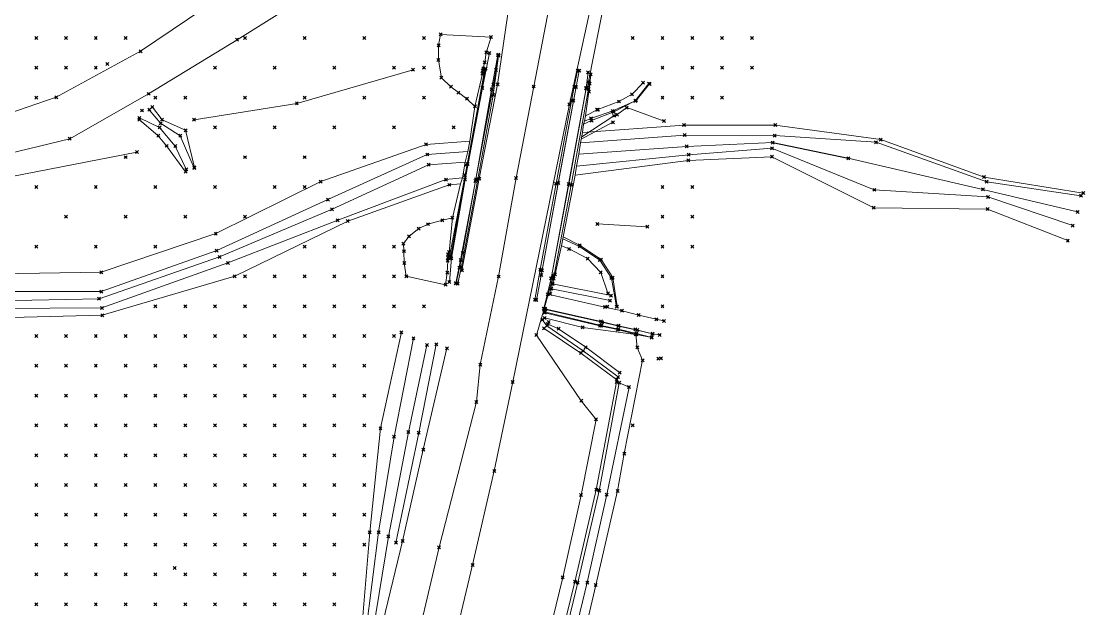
# Model space of a CAD drawing. Header units: metres. Extents: x 441556 to 446409, y 432338 to 461058.
# Drawn here: x 442285.4 to 442392.4, y 454616.1 to 454675.2 of the extents above; entities that cross this region are included whole.
import ezdxf

# ---------------------------------------------------------------- set-up
doc = ezdxf.new("R2010")
doc.units = ezdxf.units.M
doc.header["$MEASUREMENT"] = 0
doc.header["$PDMODE"] = 35
doc.header["$PDSIZE"] = 0.15
for name, color, linetype, lineweight in [('DTM-BRE-RevN_GRP_ CAROSABIL', 2, 'Continuous', 0), ('DTM-BRE-RevN_GRP_ACOSTAMENT', 2, 'Continuous', 0), ('DTM-BRE-RevN_GRP_AX', 2, 'Continuous', 0), ('DTM-BRE-RevN_GRP_BORDURA', 2, 'Continuous', 0), ('DTM-BRE-RevN_GRP_FIRUL APEI', 2, 'Continuous', 0), ('DTM-BRE-RevN_GRP_GRINDA', 2, 'Continuous', 0), ('DTM-BRE-RevN_GRP_PARAPET BETON_JOS', 2, 'Continuous', 0), ('DTM-BRE-RevN_GRP_PARAPET BETON_SUS', 2, 'Continuous', 0), ('DTM-BRE-RevN_GRP_PARAPET METALIC', 2, 'Continuous', 0), ('DTM-BRE-RevN_GRP_POD', 2, 'Continuous', 0), ('DTM-BRE-RevN_GRP_RAU', 2, 'Continuous', 0), ('DTM-BRE-RevN_GRP_SANT BETON JOS', 2, 'Continuous', 0), ('DTM-BRE-RevN_GRP_SANT BETON SUS', 2, 'Continuous', 0), ('DTM-BRE-RevN_GRP_SANT PAMANT JOS', 2, 'Continuous', 0), ('DTM-BRE-RevN_GRP_SANT PAMANT SUS', 2, 'Continuous', 0), ('DTM-BRE-RevN_GRP_SCARI', 2, 'Continuous', 0), ('DTM-BRE-RevN_GRP_SFERTURI DE CON', 2, 'Continuous', 0), ('DTM-BRE-RevN_GRP_TALUZ SUS', 2, 'Continuous', 0), ('DTM-BRE-RevN_GRP_TROTUAR', 2, 'Continuous', 0), ('DTM-BRE-RevN_GRP_ZID SPRIJIN JOS', 2, 'Continuous', 0), ('DTM-BRE-RevN_GRP_ZID SPRIJIN SUS', 2, 'Continuous', 0), ('DTM-BRE-RevN_YP_RevG', 1, 'Continuous', 0), ('DTM-BRE-RevN_YP_RevL', 1, 'Continuous', 0), ('DTM-BRE-RevN_YP_RevN', 1, 'Continuous', 30), ('DTM-NOK-RevN_LIDAR_co_lidar', 91, 'Continuous', 0), ('DTM-NOK-RevN_RTK', 32, 'Continuous', 0)]:
    doc.layers.add(name, color=color, linetype=linetype, lineweight=lineweight)

msp = doc.modelspace()

# ---------------------------------------------------------------- linework, layer by layer
at = {"layer": 'DTM-BRE-RevN_GRP_ CAROSABIL'}
for p, q in [((442305.501, 454677.693, 363.215), (442297.439, 454672.217, 363.133)), ((442307.144, 454673.387, 363.235), (442315.353, 454678.519, 363.267)), ((442342.862, 454677.362, 364.201), (442340.559, 454666.89, 364.342)), ((442307.144, 454673.387, 363.235), (442298.247, 454667.938, 363.174)), ((442297.439, 454672.217, 363.133), (442288.954, 454667.59, 363.178)), ((442288.954, 454667.59, 363.178), (442280.251, 454664.599, 363.4)), ((442298.247, 454667.938, 363.174), (442290.311, 454663.425, 363.358)), ((442334.862, 454638.953, 364.184), (442340.559, 454666.89, 364.342)), ((442290.311, 454663.425, 363.358), (442280.754, 454661.083, 363.514)), ((442325.87, 454632.137, 363.918), (442328.248, 454642.331, 364.055)), ((442333.007, 454629.988, 364.11), (442334.862, 454638.953, 364.184)), ((442323.793, 454622.925, 363.78), (442325.87, 454632.137, 363.918)), ((442330.832, 454620.529, 363.931), (442333.007, 454629.988, 364.11)), ((442321.198, 454612.22, 363.547), (442323.793, 454622.925, 363.78)), ((442328.261, 454609.779, 363.659), (442330.832, 454620.529, 363.931))]:
    msp.add_line(p, q, dxfattribs=at)
at = {"layer": 'DTM-BRE-RevN_GRP_ACOSTAMENT'}
for p, q in [((442343.268, 454628.093, 364.315), (442345.315, 454638.934, 364.372)), ((442341.124, 454618.833, 364.166), (442343.268, 454628.093, 364.315)), ((442338.576, 454608.547, 363.942), (442341.124, 454618.833, 364.166))]:
    msp.add_line(p, q, dxfattribs=at)
at = {"layer": 'DTM-BRE-RevN_GRP_AX'}
for p, q in [((442336.975, 454668.675, 364.231), (442338.769, 454678.055, 364.138)), ((442335.2, 454659.471, 364.25), (442336.975, 454668.675, 364.231)), ((442333.437, 454649.554, 364.217), (442335.2, 454659.471, 364.25)), ((442331.597, 454640.682, 364.165), (442333.437, 454649.554, 364.217)), ((442331.216, 454636.926, 364.083), (442331.597, 454640.682, 364.165)), ((442327.459, 454622.299, 363.875), (442331.216, 454636.926, 364.083)), ((442325.181, 454612.563, 363.641), (442327.459, 454622.299, 363.875))]:
    msp.add_line(p, q, dxfattribs=at)
at = {"layer": 'DTM-BRE-RevN_GRP_BORDURA'}
for p, q in [((442333.437, 454671.771, 364.138), (442332.91, 454667.812, 364.235)), ((442333.192, 454670.344, 364.34), (442333.423, 454671.874, 364.135)), ((442332.923, 454668.854, 364.604), (442333.192, 454670.344, 364.34)), ((442341.045, 454668.633, 364.391), (442341.378, 454670.28, 364.313)), ((442331.16, 454659.343, 364.577), (442332.923, 454668.854, 364.604)), ((442340.782, 454667.239, 364.4), (442341.045, 454668.633, 364.391)), ((442340.974, 454667.234, 364.764), (442341.231, 454668.631, 364.506)), ((442332.91, 454667.812, 364.235), (442331.339, 454659.339, 364.246)), ((442339.219, 454658.898, 364.438), (442340.782, 454667.239, 364.4)), ((442339.444, 454658.95, 364.817), (442340.974, 454667.234, 364.764)), ((442331.339, 454659.339, 364.246), (442329.7, 454650.546, 364.215)), ((442329.819, 454651.905, 364.577), (442331.16, 454659.343, 364.577)), ((442337.622, 454650.255, 364.435), (442339.219, 454658.898, 364.438)), ((442337.811, 454650.183, 364.795), (442339.444, 454658.95, 364.817)), ((442329.503, 454650.429, 364.312), (442329.819, 454651.905, 364.577)), ((442329.166, 454648.869, 364.098), (442329.503, 454650.429, 364.312)), ((442329.7, 454650.546, 364.215), (442329.333, 454648.835, 364.103)), ((442337.092, 454647.208, 364.264), (442337.622, 454650.255, 364.435)), ((442337.241, 454647.179, 364.323), (442337.811, 454650.183, 364.795))]:
    msp.add_line(p, q, dxfattribs=at)
at = {"layer": 'DTM-BRE-RevN_GRP_FIRUL APEI'}
for p, q in [((442352.365, 454662.642, 356.484), (442361.018, 454663.035, 356.037)), ((442341.514, 454661.871, 356.852), (442352.365, 454662.642, 356.484)), ((442316.699, 454656.324, 357.667), (442326.4, 454660.798, 357.365)), ((442326.4, 454660.798, 357.365), (442330.063, 454661.058, 357.241)), ((442368.613, 454661.451, 354.933), (442382.154, 454658.32, 354.54)), ((442382.154, 454658.32, 354.54), (442391.667, 454656.06, 354.229)), ((442305.377, 454651.53, 358.323), (442316.699, 454656.324, 357.667)), ((442293.258, 454647.308, 358.86), (442305.377, 454651.53, 358.323)), ((442272.768, 454646.933, 359.64), (442293.258, 454647.308, 358.86))]:
    msp.add_line(p, q, dxfattribs=at)
at = {"layer": 'DTM-BRE-RevN_GRP_GRINDA'}
for p, q in [((442330.326, 454660.866, 364.343), (442332.144, 454670.461, 364.332)), ((442340.491, 454658.852, 364.528), (442342.258, 454668.459, 364.49)), ((442342.494, 454668.432, 364.484), (442340.755, 454658.749, 364.538)), ((442328.606, 454651.393, 364.337), (442330.326, 454660.866, 364.343)), ((442338.734, 454649.365, 364.508), (442340.491, 454658.852, 364.528)), ((442340.755, 454658.749, 364.538), (442338.974, 454649.348, 364.529))]:
    msp.add_line(p, q, dxfattribs=at)
at = {"layer": 'DTM-BRE-RevN_GRP_PARAPET BETON_JOS'}
for p, q in [((442342.712, 454669.899, 363.886), (442342.601, 454668.967, 363.922)), ((442342.601, 454668.967, 363.922), (442342.524, 454668.148, 364.028)), ((442340.534, 454652.329, 360.183), (442339.781, 454652.628, 360.117)), ((442342.391, 454651.352, 360.382), (442340.534, 454652.329, 360.183)), ((442343.721, 454649.971, 360.595), (442342.391, 454651.352, 360.382)), ((442344.437, 454647.865, 360.684), (442343.721, 454649.971, 360.595)), ((442343.639, 454644.599, 361.174), (442338.088, 454645.901, 363.912)), ((442345.407, 454644.205, 360.624), (442343.639, 454644.599, 361.174)), ((442347.299, 454643.725, 359.912), (442345.407, 454644.205, 360.624)), ((442348.846, 454643.409, 359.767), (442347.299, 454643.725, 359.912))]:
    msp.add_line(p, q, dxfattribs=at)
at = {"layer": 'DTM-BRE-RevN_GRP_PARAPET BETON_SUS'}
for p, q in [((442338.158, 454646.236, 365.011), (442338.041, 454645.982, 365.009)), ((442338.041, 454645.982, 365.009), (442343.768, 454644.614, 361.977)), ((442343.841, 454644.946, 361.976), (442338.158, 454646.236, 365.011)), ((442343.768, 454644.614, 361.977), (442345.488, 454644.239, 361.907)), ((442345.516, 454644.568, 361.912), (442343.841, 454644.946, 361.976)), ((442347.379, 454644.159, 361.044), (442345.516, 454644.568, 361.912)), ((442345.488, 454644.239, 361.907), (442347.295, 454643.827, 361.063)), ((442347.295, 454643.827, 361.063), (442348.836, 454643.421, 360.952)), ((442348.906, 454643.785, 360.957), (442347.379, 454644.159, 361.044)), ((442348.836, 454643.421, 360.952), (442348.906, 454643.785, 360.957))]:
    msp.add_line(p, q, dxfattribs=at)
at = {"layer": 'DTM-BRE-RevN_GRP_PARAPET METALIC'}
for p, q in [((442333.333, 454668.878, 364.164), (442334.566, 454677.351, 364.075)), ((442342.472, 454669.146, 364.279), (442344.111, 454677.501, 364.14)), ((442332.045, 454670.386, 364.336), (442330.078, 454659.766, 364.34)), ((442342.371, 454668.562, 364.495), (442342.472, 454669.146, 364.279)), ((442331.501, 454659.401, 364.182), (442333.333, 454668.878, 364.164)), ((442330.078, 454659.766, 364.34), (442328.488, 454651.576, 364.34)), ((442329.754, 454650.175, 364.116), (442331.501, 454659.401, 364.182)), ((442338.018, 454646.304, 364.278), (442338.954, 454649.675, 364.542)), ((442337.24, 454643.658, 364.275), (442338.018, 454646.304, 364.278)), ((442341.753, 454637.052, 364.334), (442337.24, 454643.658, 364.275)), ((442327.174, 454642.724, 364.029), (442325.417, 454633.837, 363.914)), ((442343.241, 454635.178, 364.34), (442341.753, 454637.052, 364.334)), ((442341.734, 454627.558, 364.302), (442343.241, 454635.178, 364.34)), ((442325.417, 454633.837, 363.914), (442323.11, 454622.754, 363.762)), ((442339.888, 454619.279, 364.152), (442341.734, 454627.558, 364.302)), ((442337.607, 454609.871, 363.936), (442339.888, 454619.279, 364.152))]:
    msp.add_line(p, q, dxfattribs=at)
at = {"layer": 'DTM-BRE-RevN_GRP_POD'}
for p, q in [((442345.337, 454665.834, 359.682), (442346.332, 454666.547, 360.625)), ((442346.332, 454666.547, 360.625), (442350.077, 454665.193, 360.007)), ((442348.393, 454654.561, 360.152), (442343.363, 454654.845, 360.365))]:
    msp.add_line(p, q, dxfattribs=at)
at = {"layer": 'DTM-BRE-RevN_GRP_RAU'}
for p, q in [((442341.674, 454662.991, 356.956), (442352.163, 454663.779, 356.585)), ((442352.163, 454663.779, 356.585), (442361.208, 454663.73, 356.082)), ((442371.405, 454663.07, 355.242), (442382.526, 454659.089, 354.523)), ((442316.273, 454657.287, 357.69), (442326.259, 454661.833, 357.502)), ((442326.259, 454661.833, 357.502), (442330.333, 454662.139, 357.358)), ((442352.569, 454661.803, 356.513), (442341.267, 454660.646, 356.924)), ((442360.929, 454662.466, 356.095), (442352.569, 454661.803, 356.513)), ((442329.815, 454659.473, 357.341), (442328.147, 454659.302, 357.402)), ((442328.147, 454659.302, 357.402), (442317.263, 454655.222, 357.74)), ((442382.526, 454659.089, 354.523), (442392.009, 454657.681, 354.327)), ((442382.646, 454657.562, 354.545), (442371.227, 454658.276, 355.202)), ((442391.186, 454654.68, 354.325), (442382.646, 454657.562, 354.545)), ((442305.102, 454652.168, 358.34), (442316.273, 454657.287, 357.69)), ((442317.263, 454655.222, 357.74), (442306.215, 454650.928, 358.273)), ((442293.483, 454648.029, 358.909), (442305.102, 454652.168, 358.34)), ((442306.215, 454650.928, 358.273), (442293.553, 454646.387, 358.847)), ((442273.068, 454648.05, 359.701), (442293.483, 454648.029, 358.909)), ((442293.553, 454646.387, 358.847), (442271.82, 454646.285, 359.682))]:
    msp.add_line(p, q, dxfattribs=at)
at = {"layer": 'DTM-BRE-RevN_GRP_SANT BETON JOS'}
msp.add_line((442320.003, 454612.98, 363.471), (442321.38, 454623.821, 363.067), dxfattribs=at)
at = {"layer": 'DTM-BRE-RevN_GRP_SANT BETON SUS'}
for p, q in [((442319.587, 454613.066, 363.481), (442320.479, 454623.812, 363.293)), ((442322.367, 454623.402, 363.573), (442320.641, 454612.861, 363.471))]:
    msp.add_line(p, q, dxfattribs=at)
at = {"layer": 'DTM-BRE-RevN_GRP_SANT PAMANT JOS'}
for p, q in [((442298.311, 454666.343, 362.698), (442299.447, 454664.97, 362.114)), ((442297.317, 454665.507, 362.673), (442299.342, 454664.552, 361.883)), ((442299.447, 454664.97, 362.114), (442301.422, 454663.722, 361.294)), ((442299.342, 454664.552, 361.883), (442300.924, 454662.686, 361.195)), ((442300.924, 454662.686, 361.195), (442302.029, 454660.35, 360.468)), ((442301.422, 454663.722, 361.294), (442302.834, 454660.463, 360.403)), ((442322.933, 454633.425, 363.137), (442324.883, 454643.342, 362.842)), ((442321.38, 454623.821, 363.067), (442322.933, 454633.425, 363.137))]:
    msp.add_line(p, q, dxfattribs=at)
at = {"layer": 'DTM-BRE-RevN_GRP_SANT PAMANT SUS'}
for p, q in [((442299.604, 454665.329, 363.067), (442298.619, 454666.604, 363.051)), ((442297.306, 454665.351, 363.004), (442299.207, 454663.715, 363.023)), ((442301.96, 454664.27, 362.67), (442299.604, 454665.329, 363.067)), ((442302.853, 454660.537, 360.553), (442301.96, 454664.27, 362.67)), ((442299.207, 454663.715, 363.023), (442300.052, 454662.705, 362.495)), ((442300.052, 454662.705, 362.495), (442301.968, 454660.091, 360.533)), ((442321.564, 454634.285, 363.461), (442323.673, 454643.936, 362.9)), ((442326.239, 454642.648, 363.928), (442324.379, 454633.89, 363.76)), ((442320.479, 454623.812, 363.293), (442321.564, 454634.285, 363.461)), ((442324.379, 454633.89, 363.76), (442322.367, 454623.402, 363.573))]:
    msp.add_line(p, q, dxfattribs=at)
at = {"layer": 'DTM-BRE-RevN_GRP_SCARI'}
for p, q in [((442338.87, 454648.8, 364.048), (442344.757, 454647.633, 360.689)), ((442344.137, 454646.478, 361.001), (442338.392, 454647.765, 364.326)), ((442338.752, 454648.315, 364.023), (442344.654, 454647.125, 360.693)), ((442338.104, 454646.306, 364.295), (442343.741, 454645.03, 361.033)), ((442345.856, 454646.11, 360.984), (442344.137, 454646.478, 361.001)), ((442347.542, 454645.673, 360.048), (442345.856, 454646.11, 360.984)), ((442349.301, 454645.247, 360.018), (442347.542, 454645.673, 360.048)), ((442343.741, 454645.03, 361.033), (442345.498, 454644.606, 361.002)), ((442345.498, 454644.606, 361.002), (442347.19, 454644.224, 360.048)), ((442350.063, 454645.084, 359.681), (442349.301, 454645.247, 360.018)), ((442347.19, 454644.224, 360.048), (442348.926, 454643.792, 360.005)), ((442348.926, 454643.792, 360.005), (442349.654, 454643.676, 359.725))]:
    msp.add_line(p, q, dxfattribs=at)
at = {"layer": 'DTM-BRE-RevN_GRP_SFERTURI DE CON'}
for p, q in [((442327.408, 454672.828, 361.001), (442327.604, 454673.922, 361.147)), ((442327.604, 454673.922, 361.147), (442332.683, 454673.65, 363.889)), ((442332.683, 454673.65, 363.889), (442332.203, 454672.1, 363.898)), ((442327.39, 454671.334, 360.867), (442327.408, 454672.828, 361.001)), ((442327.695, 454669.555, 360.435), (442327.39, 454671.334, 360.867)), ((442332.203, 454672.1, 363.898), (442332.053, 454671.119, 363.897)), ((442331.835, 454670.304, 363.892), (442331.821, 454669.964, 363.758)), ((442332.053, 454671.119, 363.897), (442331.835, 454670.304, 363.892)), ((442328.649, 454668.647, 360.042), (442327.695, 454669.555, 360.435)), ((442331.821, 454669.964, 363.758), (442331.065, 454666.665, 359.167)), ((442329.402, 454668.065, 359.632), (442328.649, 454668.647, 360.042)), ((442330.257, 454667.444, 359.273), (442329.402, 454668.065, 359.632)), ((442347.978, 454669.052, 360.925), (442346.863, 454667.898, 360.734)), ((442331.065, 454666.665, 359.167), (442330.257, 454667.444, 359.273)), ((442345.547, 454667.166, 360.602), (442343.424, 454666.359, 360.313)), ((442346.863, 454667.898, 360.734), (442345.547, 454667.166, 360.602)), ((442343.424, 454666.359, 360.313), (442342.18, 454665.724, 360.047)), ((442326.33, 454654.822, 359.851), (442327.791, 454655.221, 359.69)), ((442327.791, 454655.221, 359.69), (442328.79, 454655.475, 359.277)), ((442328.79, 454655.475, 359.277), (442328.468, 454652.01, 363.756)), ((442324.431, 454653.6, 360.198), (442325.404, 454654.379, 359.967)), ((442325.404, 454654.379, 359.967), (442326.33, 454654.822, 359.851)), ((442323.871, 454652.864, 360.508), (442324.431, 454653.6, 360.198)), ((442323.924, 454652.104, 360.832), (442323.871, 454652.864, 360.508)), ((442323.952, 454650.907, 361.138), (442323.924, 454652.104, 360.832)), ((442328.468, 454652.01, 363.756), (442328.358, 454651.778, 363.824)), ((442324.158, 454649.575, 361.573), (442323.952, 454650.907, 361.138)), ((442328.322, 454651.137, 363.843), (442328.283, 454649.928, 363.799)), ((442328.358, 454651.778, 363.824), (442328.322, 454651.137, 363.843)), ((442328.283, 454649.928, 363.799), (442328.103, 454648.727, 363.707)), ((442328.103, 454648.727, 363.707), (442324.158, 454649.575, 361.573)), ((442338.846, 454648.861, 364.057), (442338.63, 454647.784, 364.043)), ((442339.119, 454649.782, 364.016), (442338.846, 454648.861, 364.057))]:
    msp.add_line(p, q, dxfattribs=at)
at = {"layer": 'DTM-BRE-RevN_GRP_TALUZ SUS'}
for p, q in [((442313.15, 454666.968, 362.947), (442324.84, 454670.355, 361.398)), ((442302.814, 454665.331, 362.891), (442313.15, 454666.968, 362.947)), ((442341.883, 454664.033, 357.158), (442352.1, 454664.8, 356.845)), ((442352.1, 454664.8, 356.845), (442361.27, 454664.794, 356.788)), ((442361.27, 454664.794, 356.788), (442371.87, 454663.326, 355.964)), ((442315.55, 454659.099, 358.506), (442326.154, 454662.853, 357.641)), ((442326.154, 454662.853, 357.641), (442330.543, 454663.182, 357.506)), ((442371.87, 454663.326, 355.964), (442382.272, 454659.567, 354.738)), ((442275.249, 454657.806, 363.527), (442297.065, 454662.069, 362.816)), ((442352.52, 454661.236, 356.643), (442360.932, 454661.614, 356.453)), ((442360.932, 454661.614, 356.453), (442371.163, 454656.469, 355.843)), ((442341.144, 454659.761, 356.968), (442352.52, 454661.236, 356.643)), ((442382.272, 454659.567, 354.738), (442392.237, 454657.955, 354.423)), ((442305.005, 454653.871, 358.769), (442315.55, 454659.099, 358.506)), ((442318.277, 454655.13, 358.188), (442328.474, 454658.779, 357.662)), ((442328.474, 454658.779, 357.662), (442329.613, 454658.865, 357.598)), ((442371.163, 454656.469, 355.843), (442382.621, 454656.333, 354.85)), ((442382.621, 454656.333, 354.85), (442390.687, 454653.163, 354.46)), ((442306.904, 454649.584, 358.659), (442318.277, 454655.13, 358.188)), ((442293.485, 454649.975, 359.43), (442305.005, 454653.871, 358.769)), ((442272.662, 454649.693, 360.269), (442293.485, 454649.975, 359.43)), ((442293.584, 454645.654, 358.988), (442306.904, 454649.584, 358.659)), ((442272.253, 454645.149, 360.026), (442293.584, 454645.654, 358.988))]:
    msp.add_line(p, q, dxfattribs=at)
at = {"layer": 'DTM-BRE-RevN_GRP_TROTUAR'}
for p, q in [((442332.523, 454672.047, 364.121), (442331.818, 454668.537, 364.368)), ((442332.729, 454668.377, 364.359), (442333.368, 454671.817, 364.136)), ((442341.242, 454668.632, 364.468), (442341.547, 454670.259, 364.318)), ((442342.24, 454668.518, 364.455), (442342.444, 454670.1, 364.342)), ((442331.818, 454668.537, 364.368), (442330.07, 454659.331, 364.335)), ((442331.102, 454659.151, 364.354), (442332.729, 454668.377, 364.359)), ((442337.739, 454649.705, 364.466), (442341.242, 454668.632, 364.468)), ((442338.722, 454649.363, 364.542), (442342.24, 454668.518, 364.455)), ((442330.07, 454659.331, 364.335), (442328.701, 454651.393, 364.337)), ((442329.62, 454651.212, 364.339), (442331.102, 454659.151, 364.354)), ((442328.701, 454651.393, 364.337), (442328.491, 454649.015, 364.084)), ((442329.124, 454648.88, 364.116), (442329.62, 454651.212, 364.339)), ((442337.977, 454646.331, 364.271), (442338.722, 454649.363, 364.542))]:
    msp.add_line(p, q, dxfattribs=at)
at = {"layer": 'DTM-BRE-RevN_GRP_ZID SPRIJIN JOS'}
for p, q in [((442348.56, 454668.976, 360.691), (442347.178, 454667.231, 360.475)), ((442347.178, 454667.231, 360.475), (442345.022, 454666.11, 360.441)), ((442345.022, 454666.11, 360.441), (442342.786, 454665.241, 359.125)), ((442344.934, 454665.077, 357.192), (442341.754, 454663.387, 357.102)), ((442342.786, 454665.241, 359.125), (442341.992, 454664.87, 358.065)), ((442341.589, 454652.707, 359.382), (442339.922, 454653.539, 359.051)), ((442343.754, 454651.257, 359.944), (442341.589, 454652.707, 359.382)), ((442344.926, 454649.444, 359.891), (442343.754, 454651.257, 359.944)), ((442345.357, 454646.519, 360.3), (442344.926, 454649.444, 359.891)), ((442341.901, 454644.426, 361.95), (442338.069, 454645.386, 363.533)), ((442339.482, 454644.293, 363.115), (442338.369, 454644.776, 364.232)), ((442341.722, 454641.854, 364.356), (442338.015, 454644.323, 364.252)), ((442342.204, 454642.435, 362.859), (442339.482, 454644.293, 363.115)), ((442347.227, 454643.718, 359.894), (442341.901, 454644.426, 361.95)), ((442347.382, 454642.425, 359.797), (442347.227, 454643.718, 359.894)), ((442345.611, 454639.883, 362.736), (442342.204, 454642.435, 362.859)), ((442347.919, 454641.118, 359.763), (442347.382, 454642.425, 359.797)), ((442345.326, 454639.159, 364.332), (442341.722, 454641.854, 364.356)), ((442346.075, 454631.729, 359.816), (442347.919, 454641.118, 359.763)), ((442345.405, 454627.976, 359.737), (442346.075, 454631.729, 359.816)), ((442343.218, 454618.497, 359.583), (442345.405, 454627.976, 359.737)), ((442341.423, 454610.83, 359.454), (442343.218, 454618.497, 359.583))]:
    msp.add_line(p, q, dxfattribs=at)
at = {"layer": 'DTM-BRE-RevN_GRP_ZID SPRIJIN SUS'}
for p, q in [((442348.628, 454668.933, 360.799), (442347.26, 454667.266, 360.734)), ((442347.26, 454667.266, 360.734), (442344.928, 454666.221, 359.679)), ((442344.928, 454666.221, 359.679), (442342.719, 454665.466, 360.125)), ((442345.042, 454665.724, 359.545), (442341.801, 454663.623, 358.53)), ((442342.719, 454665.466, 360.125), (442342.066, 454665.199, 360.056)), ((442341.585, 454652.573, 360.238), (442339.907, 454653.351, 360.035)), ((442343.619, 454651.209, 360.523), (442341.585, 454652.573, 360.238)), ((442344.779, 454649.387, 360.634), (442343.619, 454651.209, 360.523)), ((442345.306, 454646.515, 360.616), (442344.779, 454649.387, 360.634)), ((442338.308, 454644.596, 364.864), (442337.832, 454645.212, 364.241)), ((442341.932, 454642.074, 364.506), (442338.308, 454644.596, 364.864)), ((442345.464, 454639.452, 364.341), (442341.932, 454642.074, 364.506)), ((442343.557, 454627.99, 364.014), (442345.575, 454638.87, 364.117)), ((442346.559, 454638.433, 364.103), (442344.319, 454627.604, 364.002)), ((442345.575, 454638.87, 364.117), (442346.559, 454638.433, 364.103)), ((442341.397, 454618.752, 363.905), (442343.557, 454627.99, 364.014)), ((442344.319, 454627.604, 364.002), (442342.358, 454618.756, 363.888)), ((442338.915, 454608.361, 363.637), (442341.397, 454618.752, 363.905)), ((442342.358, 454618.756, 363.888), (442339.732, 454608.098, 363.634))]:
    msp.add_line(p, q, dxfattribs=at)
at = {"layer": 'DTM-BRE-RevN_YP_RevG'}
for p, q in [((442342.18, 454665.723, 360.047), (442342.524, 454668.148, 364.028)), ((442330.543, 454663.182, 357.506), (442331.065, 454666.665, 359.167)), ((442341.883, 454664.033, 357.158), (442341.992, 454664.87, 358.065)), ((442341.992, 454664.87, 358.065), (442342.066, 454665.199, 360.056)), ((442342.066, 454665.199, 360.056), (442342.18, 454665.723, 360.047)), ((442341.674, 454662.991, 356.956), (442341.883, 454664.033, 357.158)), ((442330.333, 454662.139, 357.358), (442330.543, 454663.182, 357.506)), ((442341.514, 454661.871, 356.852), (442341.674, 454662.991, 356.956)), ((442330.063, 454661.058, 357.241), (442330.333, 454662.139, 357.358)), ((442341.267, 454660.646, 356.924), (442341.514, 454661.871, 356.852)), ((442329.815, 454659.473, 357.341), (442330.063, 454661.058, 357.241)), ((442341.144, 454659.761, 356.968), (442341.267, 454660.646, 356.924)), ((442329.613, 454658.865, 357.598), (442329.815, 454659.473, 357.341)), ((442339.922, 454653.539, 359.051), (442341.144, 454659.761, 356.968)), ((442328.79, 454655.475, 359.277), (442329.613, 454658.865, 357.598)), ((442339.781, 454652.628, 360.117), (442339.907, 454653.351, 360.035)), ((442339.907, 454653.351, 360.035), (442339.922, 454653.539, 359.051)), ((442339.119, 454649.782, 364.016), (442339.781, 454652.628, 360.117))]:
    msp.add_line(p, q, dxfattribs=at)
at = {"layer": 'DTM-BRE-RevN_YP_RevL'}
for p, q in [((442361.208, 454663.73, 356.082), (442371.405, 454663.07, 355.242)), ((442371.227, 454658.276, 355.202), (442360.929, 454662.466, 356.095))]:
    msp.add_line(p, q, dxfattribs=at)
at = {"layer": 'DTM-BRE-RevN_YP_RevN'}
msp.add_line((442361.018, 454663.035, 356.037), (442368.613, 454661.451, 354.933), dxfattribs=at)
at = {"layer": 'DTM-NOK-RevN_LIDAR_co_lidar'}
for p in [(442286.938, 454673.562, 366.714), (442289.937, 454673.562, 365.482), (442292.936, 454673.562, 364.451), (442295.936, 454673.562, 363.617), (442307.933, 454673.562, 363.135), (442313.932, 454673.562, 363.15), (442319.93, 454673.562, 363.053), (442325.929, 454673.562, 361.713), (442346.924, 454673.562, 362.098), (442349.924, 454673.562, 360.425), (442352.923, 454673.562, 358.698), (442355.922, 454673.562, 357.688), (442358.922, 454673.562, 357.37), (442286.938, 454670.562, 364.274), (442289.937, 454670.562, 363.535), (442292.936, 454670.562, 363.068), (442304.934, 454670.562, 363.1), (442310.932, 454670.562, 363.08), (442316.931, 454670.562, 362.946), (442322.93, 454670.562, 362.123), (442325.929, 454670.562, 361.121), (442349.924, 454670.562, 360.07), (442352.923, 454670.562, 358.361), (442355.922, 454670.562, 357.385), (442358.922, 454670.562, 357.192), (442286.938, 454667.563, 363.177), (442298.935, 454667.563, 362.918), (442301.934, 454667.563, 362.9), (442307.933, 454667.563, 362.845), (442313.932, 454667.563, 362.551), (442319.93, 454667.563, 361.618), (442325.929, 454667.563, 359.981), (442349.924, 454667.563, 359.394), (442352.923, 454667.563, 357.832), (442355.922, 454667.563, 357.079), (442304.934, 454664.564, 362.089), (442310.932, 454664.564, 361.327), (442316.931, 454664.564, 360.419), (442322.93, 454664.564, 358.922), (442328.928, 454664.564, 359.076), (442295.936, 454661.564, 362.479), (442307.933, 454661.564, 360.19), (442313.932, 454661.564, 359.472), (442319.93, 454661.564, 358.524), (442286.938, 454658.565, 362.403), (442292.936, 454658.565, 361.853), (442298.935, 454658.565, 360.647), (442304.934, 454658.565, 359.545), (442310.932, 454658.565, 358.871), (442313.932, 454658.565, 358.503), (442349.924, 454658.565, 357.008), (442352.923, 454658.565, 356.941), (442289.937, 454655.565, 360.778), (442295.936, 454655.565, 359.913), (442301.934, 454655.565, 359.49), (442307.933, 454655.565, 358.82), (442349.924, 454655.565, 357.161), (442352.923, 454655.565, 356.86), (442286.938, 454652.566, 360.265), (442292.936, 454652.566, 359.685), (442298.935, 454652.566, 359.225), (442313.932, 454652.566, 358.301), (442316.931, 454652.566, 358.802), (442319.93, 454652.566, 359.593), (442322.93, 454652.566, 360.493), (442349.924, 454652.566, 358.041), (442352.923, 454652.566, 357.184), (442307.933, 454649.567, 358.669), (442310.932, 454649.567, 359.086), (442313.932, 454649.567, 359.649), (442316.931, 454649.567, 360.645), (442319.93, 454649.567, 361.561), (442322.93, 454649.567, 361.628), (442349.924, 454649.567, 358.654), (442298.935, 454646.567, 359.089), (442301.934, 454646.567, 359.1), (442304.934, 454646.567, 359.309), (442307.933, 454646.567, 359.704), (442310.932, 454646.567, 360.446), (442313.932, 454646.567, 361.735), (442316.931, 454646.567, 362.963), (442319.93, 454646.567, 363.055), (442322.93, 454646.567, 362.601), (442325.929, 454646.567, 363.27), (442349.924, 454646.567, 359.263), (442286.938, 454643.568, 360.148), (442289.937, 454643.568, 360.203), (442292.936, 454643.568, 360.492), (442295.936, 454643.568, 360.833), (442298.935, 454643.568, 360.469), (442301.934, 454643.568, 361.085), (442304.934, 454643.568, 361.379), (442307.933, 454643.568, 361.493), (442310.932, 454643.568, 362.363), (442313.932, 454643.568, 363.746), (442316.931, 454643.568, 364.582), (442319.93, 454643.568, 364.022), (442322.93, 454643.568, 363.177), (442286.938, 454640.569, 362.031), (442289.937, 454640.569, 362.029), (442292.936, 454640.569, 362.947), (442295.936, 454640.569, 363.25), (442298.935, 454640.569, 364.061), (442301.934, 454640.569, 364.318), (442304.934, 454640.569, 364.302), (442307.933, 454640.569, 364.464), (442310.932, 454640.569, 365.025), (442313.932, 454640.569, 365.624), (442316.931, 454640.569, 365.573), (442319.93, 454640.569, 364.731), (442286.938, 454637.569, 364.626), (442289.937, 454637.569, 364.756), (442292.936, 454637.569, 366.162), (442295.936, 454637.569, 366.901), (442298.935, 454637.569, 367.635), (442301.934, 454637.569, 367.68), (442304.934, 454637.569, 367.351), (442307.933, 454637.569, 367.308), (442310.932, 454637.569, 367.44), (442313.932, 454637.569, 367.265), (442316.931, 454637.569, 366.389), (442319.93, 454637.569, 364.896), (442286.938, 454634.57, 368.084), (442289.937, 454634.57, 367.987), (442292.936, 454634.57, 369.097), (442295.936, 454634.57, 370.026), (442298.935, 454634.57, 370.549), (442301.934, 454634.57, 370.467), (442304.934, 454634.57, 370.053), (442307.933, 454634.57, 369.696), (442310.932, 454634.57, 369.243), (442313.932, 454634.57, 368.358), (442316.931, 454634.57, 366.906), (442319.93, 454634.57, 365.024), (442346.924, 454634.57, 360.271), (442286.938, 454631.571, 371.381), (442289.937, 454631.571, 371.692), (442292.936, 454631.571, 372.313), (442295.936, 454631.571, 372.608), (442298.935, 454631.571, 372.865), (442301.934, 454631.571, 372.643), (442304.934, 454631.571, 372.173), (442307.933, 454631.571, 371.538), (442310.932, 454631.571, 370.587), (442313.932, 454631.571, 369.215), (442316.931, 454631.571, 367.316), (442319.93, 454631.571, 365.132), (442286.938, 454628.571, 374.58), (442289.937, 454628.571, 374.449), (442292.936, 454628.571, 374.699), (442295.936, 454628.571, 374.877), (442298.935, 454628.571, 374.919), (442301.934, 454628.571, 374.609), (442304.934, 454628.571, 373.904), (442307.933, 454628.571, 372.871), (442310.932, 454628.571, 371.532), (442313.932, 454628.571, 369.668), (442316.931, 454628.571, 367.139), (442319.93, 454628.571, 364.756), (442286.938, 454625.572, 378.117), (442289.937, 454625.572, 377.759), (442292.936, 454625.572, 377.217), (442295.936, 454625.572, 376.724), (442298.935, 454625.572, 376.345), (442301.934, 454625.572, 375.851), (442304.934, 454625.572, 374.89), (442307.933, 454625.572, 373.488), (442310.932, 454625.572, 371.796), (442313.932, 454625.572, 369.531), (442316.931, 454625.572, 366.617), (442319.93, 454625.572, 364.301), (442286.938, 454622.573, 381.396), (442289.937, 454622.573, 381.692), (442292.936, 454622.573, 380.753), (442295.936, 454622.573, 379.149), (442298.935, 454622.573, 377.854), (442301.934, 454622.573, 376.655), (442304.934, 454622.573, 375.25), (442307.933, 454622.573, 373.552), (442310.932, 454622.573, 371.614), (442313.932, 454622.573, 369.252), (442316.931, 454622.573, 366.337), (442319.93, 454622.573, 364.108), (442300.879, 454620.231, 377.677), (442286.938, 454619.573, 384.884), (442289.937, 454619.573, 384.604), (442292.936, 454619.573, 383.206), (442295.936, 454619.573, 380.985), (442298.935, 454619.573, 378.725), (442301.934, 454619.573, 376.765), (442304.934, 454619.573, 374.975), (442307.933, 454619.573, 373.07), (442310.932, 454619.573, 371.116), (442313.932, 454619.573, 368.876), (442316.931, 454619.573, 366.244), (442286.938, 454616.574, 388.024), (442289.937, 454616.574, 386.3), (442292.936, 454616.574, 383.972), (442295.936, 454616.574, 381.538), (442298.935, 454616.574, 378.643), (442301.934, 454616.574, 376.289), (442304.934, 454616.574, 374.379), (442307.933, 454616.574, 372.374), (442310.932, 454616.574, 370.383), (442313.932, 454616.574, 368.244), (442316.931, 454616.574, 365.961)]:
    msp.add_point(p, dxfattribs=at)
at = {"layer": 'DTM-NOK-RevN_RTK'}
for p in [(442307.144, 454673.387, 363.235), (442327.604, 454673.922, 361.147), (442332.683, 454673.65, 363.889), (442297.439, 454672.217, 363.133), (442327.408, 454672.828, 361.001), (442327.39, 454671.334, 360.867), (442332.053, 454671.119, 363.897), (442332.203, 454672.1, 363.898), (442332.523, 454672.047, 364.121), (442333.368, 454671.817, 364.136), (442333.423, 454671.874, 364.135), (442333.437, 454671.771, 364.138), (442294.082, 454670.949, 363.137), (442324.84, 454670.355, 361.398), (442331.835, 454670.304, 363.892), (442331.899, 454670.5, 363.881), (442332.045, 454670.386, 364.336), (442332.144, 454670.461, 364.332), (442333.192, 454670.344, 364.34), (442341.378, 454670.28, 364.313), (442341.547, 454670.259, 364.318), (442342.444, 454670.1, 364.342), (442327.695, 454669.555, 360.435), (442331.821, 454669.964, 363.758), (442342.472, 454669.146, 364.279), (442342.601, 454668.967, 363.922), (442342.712, 454669.899, 363.886), (442347.978, 454669.052, 360.925), (442348.56, 454668.976, 360.691), (442348.628, 454668.933, 360.799), (442298.247, 454667.938, 363.174), (442328.649, 454668.647, 360.042), (442329.402, 454668.065, 359.632), (442331.818, 454668.537, 364.368), (442332.729, 454668.377, 364.359), (442332.923, 454668.854, 364.604), (442333.333, 454668.878, 364.164), (442336.975, 454668.675, 364.231), (442341.045, 454668.633, 364.391), (442341.231, 454668.631, 364.506), (442341.242, 454668.632, 364.468), (442342.24, 454668.518, 364.455), (442342.258, 454668.459, 364.49), (442342.371, 454668.562, 364.495), (442342.494, 454668.432, 364.484), (442342.524, 454668.148, 364.028), (442346.863, 454667.898, 360.734), (442288.954, 454667.59, 363.178), (442313.15, 454666.968, 362.947), (442330.257, 454667.444, 359.273), (442332.91, 454667.812, 364.235), (442340.559, 454666.89, 364.342), (442340.782, 454667.239, 364.4), (442340.974, 454667.234, 364.764), (442345.547, 454667.166, 360.602), (442347.178, 454667.231, 360.475), (442347.26, 454667.266, 360.734), (442297.573, 454666.261, 362.973), (442298.311, 454666.343, 362.698), (442298.619, 454666.604, 363.051), (442331.065, 454666.665, 359.167), (442343.33, 454666.33, 360.29), (442343.424, 454666.359, 360.313), (442344.928, 454666.221, 359.679), (442345.022, 454666.11, 360.441), (442345.042, 454665.724, 359.545), (442345.337, 454665.834, 359.682), (442346.332, 454666.547, 360.625), (442297.306, 454665.351, 363.004), (442297.317, 454665.507, 362.673), (442299.447, 454664.97, 362.114), (442299.604, 454665.329, 363.067), (442302.814, 454665.331, 362.891), (442342.719, 454665.466, 360.125), (442342.786, 454665.241, 359.125), (442344.934, 454665.077, 357.192), (442350.077, 454665.193, 360.007), (442352.1, 454664.8, 356.845), (442361.27, 454664.794, 356.788), (442299.207, 454663.715, 363.023), (442299.342, 454664.552, 361.883), (442301.422, 454663.722, 361.294), (442301.96, 454664.27, 362.67), (442352.163, 454663.779, 356.585), (442361.208, 454663.73, 356.082), (442290.311, 454663.425, 363.358), (442300.052, 454662.705, 362.495), (442300.924, 454662.686, 361.195), (442326.154, 454662.853, 357.641), (442352.365, 454662.642, 356.484), (442361.018, 454663.035, 356.037), (442371.405, 454663.07, 355.242), (442371.87, 454663.326, 355.964), (442297.065, 454662.069, 362.816), (442326.259, 454661.833, 357.502), (442352.569, 454661.803, 356.513), (442360.929, 454662.466, 356.095), (442360.932, 454661.614, 356.453), (442368.613, 454661.451, 354.933), (442302.834, 454660.463, 360.403), (442302.853, 454660.537, 360.553), (442326.4, 454660.798, 357.365), (442330.166, 454660.789, 364.339), (442330.326, 454660.866, 364.343), (442352.52, 454661.236, 356.643), (442301.968, 454660.091, 360.533), (442302.029, 454660.35, 360.468), (442328.147, 454659.302, 357.402), (442330.07, 454659.331, 364.335), (442330.078, 454659.766, 364.34), (442331.16, 454659.343, 364.577), (442331.339, 454659.339, 364.246), (442331.501, 454659.401, 364.182), (442335.2, 454659.471, 364.25), (442382.272, 454659.567, 354.738), (442315.55, 454659.099, 358.506), (442328.474, 454658.779, 357.662), (442331.102, 454659.151, 364.354), (442339.219, 454658.898, 364.438), (442339.444, 454658.95, 364.817), (442340.491, 454658.852, 364.528), (442340.755, 454658.749, 364.538), (442371.227, 454658.276, 355.202), (442382.154, 454658.32, 354.54), (442382.526, 454659.089, 354.523), (442316.273, 454657.287, 357.69), (442382.646, 454657.562, 354.545), (442392.009, 454657.681, 354.327), (442392.237, 454657.955, 354.423), (442316.699, 454656.324, 357.667), (442371.163, 454656.469, 355.843), (442382.621, 454656.333, 354.85), (442317.263, 454655.222, 357.74), (442318.277, 454655.13, 358.188), (442327.791, 454655.221, 359.69), (442328.79, 454655.475, 359.277), (442391.667, 454656.06, 354.229), (442325.404, 454654.379, 359.967), (442326.33, 454654.822, 359.851), (442343.363, 454654.845, 360.365), (442348.393, 454654.561, 360.152), (442391.186, 454654.68, 354.325), (442305.005, 454653.871, 358.769), (442324.431, 454653.6, 360.198), (442390.687, 454653.163, 354.46), (442305.102, 454652.168, 358.34), (442323.871, 454652.864, 360.508), (442323.924, 454652.104, 360.832), (442328.468, 454652.01, 363.756), (442329.819, 454651.905, 364.577), (442340.534, 454652.329, 360.183), (442341.585, 454652.573, 360.238), (442341.589, 454652.707, 359.382), (442305.377, 454651.53, 358.323), (442306.215, 454650.928, 358.273), (442323.952, 454650.907, 361.138), (442328.322, 454651.137, 363.843), (442328.354, 454651.451, 363.863), (442328.358, 454651.778, 363.824), (442328.488, 454651.576, 364.34), (442328.606, 454651.393, 364.337), (442328.701, 454651.393, 364.337), (442329.62, 454651.212, 364.339), (442342.391, 454651.352, 360.382), (442343.619, 454651.209, 360.523), (442343.754, 454651.257, 359.944), (442293.485, 454649.975, 359.43), (442328.283, 454649.928, 363.799), (442329.503, 454650.429, 364.312), (442329.7, 454650.546, 364.215), (442329.754, 454650.175, 364.116), (442337.622, 454650.255, 364.435), (442337.739, 454649.705, 364.466), (442337.811, 454650.183, 364.795), (442338.954, 454649.675, 364.542), (442339.119, 454649.782, 364.016), (442343.721, 454649.971, 360.595), (442306.904, 454649.584, 358.659), (442324.158, 454649.575, 361.573), (442328.103, 454648.727, 363.707), (442328.491, 454649.015, 364.084), (442329.124, 454648.88, 364.116), (442329.166, 454648.869, 364.098), (442329.333, 454648.835, 364.103), (442333.437, 454649.554, 364.217), (442338.722, 454649.363, 364.542), (442338.734, 454649.365, 364.508), (442338.846, 454648.861, 364.057), (442338.87, 454648.8, 364.048), (442338.974, 454649.348, 364.529), (442344.779, 454649.387, 360.634), (442344.926, 454649.444, 359.891), (442293.483, 454648.029, 358.909), (442338.392, 454647.765, 364.326), (442338.63, 454647.784, 364.043), (442338.752, 454648.315, 364.023), (442344.437, 454647.865, 360.684), (442344.757, 454647.633, 360.689), (442293.258, 454647.308, 358.86), (442337.092, 454647.208, 364.264), (442337.241, 454647.179, 364.323), (442344.137, 454646.478, 361.001), (442344.377, 454646.511, 360.764), (442344.654, 454647.125, 360.693), (442345.306, 454646.515, 360.616), (442345.357, 454646.519, 360.3), (442293.553, 454646.387, 358.847), (442293.584, 454645.654, 358.988), (442337.977, 454646.331, 364.271), (442338.018, 454646.304, 364.278), (442338.041, 454645.982, 365.009), (442338.088, 454645.901, 363.912), (442338.104, 454646.306, 364.295), (442338.158, 454646.236, 365.011), (442345.856, 454646.11, 360.984), (442347.542, 454645.673, 360.048), (442337.832, 454645.212, 364.241), (442338.069, 454645.386, 363.533), (442338.308, 454644.596, 364.864), (442338.369, 454644.776, 364.232), (442338.486, 454644.97, 363.459), (442341.901, 454644.426, 361.95), (442343.639, 454644.599, 361.174), (442343.741, 454645.03, 361.033), (442343.768, 454644.614, 361.977), (442343.841, 454644.946, 361.976), (442345.498, 454644.606, 361.002), (442345.516, 454644.568, 361.912), (442349.301, 454645.247, 360.018), (442350.063, 454645.084, 359.681), (442323.673, 454643.936, 362.9), (442324.883, 454643.342, 362.842), (442337.24, 454643.658, 364.275), (442338.015, 454644.323, 364.252), (442339.482, 454644.293, 363.115), (442345.407, 454644.205, 360.624), (442345.488, 454644.239, 361.907), (442347.19, 454644.224, 360.048), (442347.227, 454643.718, 359.894), (442347.295, 454643.827, 361.063), (442347.299, 454643.725, 359.912), (442347.379, 454644.159, 361.044), (442348.836, 454643.421, 360.952), (442348.846, 454643.409, 359.767), (442348.906, 454643.785, 360.957), (442348.926, 454643.792, 360.005), (442349.654, 454643.676, 359.725), (442326.239, 454642.648, 363.928), (442327.174, 454642.724, 364.029), (442328.248, 454642.331, 364.055), (442342.204, 454642.435, 362.859), (442347.382, 454642.425, 359.797), (442341.722, 454641.854, 364.356), (442341.932, 454642.074, 364.506), (442349.494, 454641.279, 359.63), (442349.783, 454641.325, 359.777), (442331.597, 454640.682, 364.165), (442347.919, 454641.118, 359.763), (442345.326, 454639.159, 364.332), (442345.464, 454639.452, 364.341), (442345.611, 454639.883, 362.736), (442334.862, 454638.953, 364.184), (442345.315, 454638.934, 364.372), (442345.575, 454638.87, 364.117), (442346.559, 454638.433, 364.103), (442331.216, 454636.926, 364.083), (442341.753, 454637.052, 364.334), (442343.241, 454635.178, 364.34), (442321.564, 454634.285, 363.461), (442324.379, 454633.89, 363.76), (442325.417, 454633.837, 363.914), (442322.933, 454633.425, 363.137), (442325.87, 454632.137, 363.918), (442346.075, 454631.729, 359.816), (442333.007, 454629.988, 364.11), (442341.734, 454627.558, 364.302), (442343.268, 454628.093, 364.315), (442343.557, 454627.99, 364.014), (442344.319, 454627.604, 364.002), (442345.405, 454627.976, 359.737), (442320.479, 454623.812, 363.293), (442321.38, 454623.821, 363.067), (442322.367, 454623.402, 363.573), (442323.11, 454622.754, 363.762), (442323.793, 454622.925, 363.78), (442327.459, 454622.299, 363.875), (442330.832, 454620.529, 363.931), (442339.888, 454619.279, 364.152), (442341.124, 454618.833, 364.166), (442341.397, 454618.752, 363.905), (442342.358, 454618.756, 363.888), (442343.218, 454618.497, 359.583)]:
    msp.add_point(p, dxfattribs=at)

doc.saveas('drawing.dxf')
